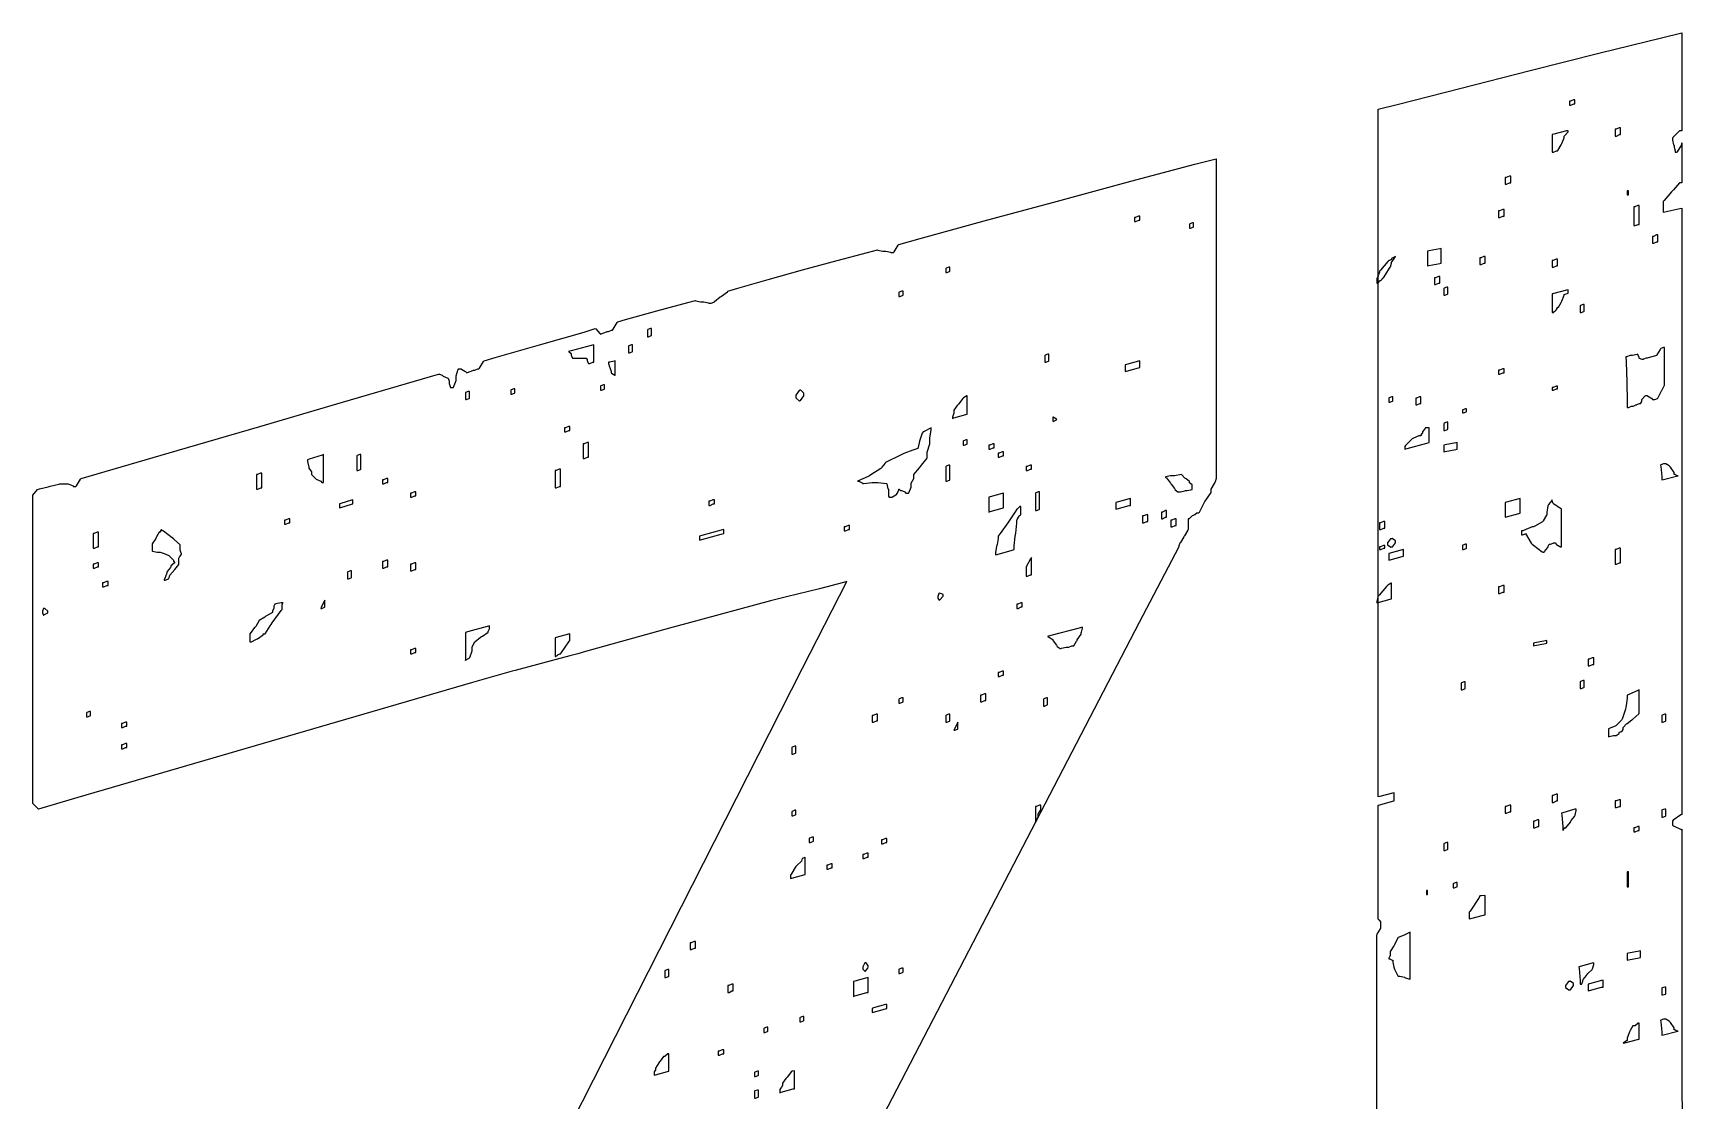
# Model space of a CAD drawing. Extents: x 44 to 313, y 66 to 291.
# Drawn here: x 192.86 to 236.35, y 253.45 to 281.59 of the extents above; entities that cross this region are included whole.
import ezdxf

# ---------------------------------------------------------------- set-up
doc = ezdxf.new("R2010")
doc.units = 0
doc.header["$MEASUREMENT"] = 0

msp = doc.modelspace()

# ---------------------------------------------------------------- linework, layer by layer
at = {"color": 40}
for points in [[(228.283, 250.059), (228.283, 255.873), (228.283, 257.81), (228.291, 257.828), (228.378, 257.97), (228.388, 257.987), (228.388, 258.005), (228.388, 258.045), (228.388, 258.057), (228.388, 258.084), (228.388, 258.144), (228.388, 258.163), (228.378, 258.163), (228.353, 258.197), (228.353, 258.197), (228.344, 258.197), (228.317, 258.225), (228.317, 258.233), (228.317, 258.608), (228.317, 259.733), (228.317, 260.857), (228.317, 261.232), (228.362, 261.241), (228.696, 261.33), (228.74, 261.338), (228.74, 261.392), (228.74, 261.51), (228.74, 261.549), (228.696, 261.541), (228.362, 261.454), (228.317, 261.444), (228.317, 265.978), (228.317, 276.177), (228.317, 279.576), (228.855, 279.713), (230.471, 280.125), (232.321, 280.596), (234.171, 281.061), (235.786, 281.457), (236.325, 281.587), (236.325, 281.266), (236.325, 280.3), (236.325, 279.334), (236.325, 279.011), (236.263, 279.011), (236.087, 278.828), (236.079, 278.801), (236.079, 278.757), (236.105, 278.642), (236.115, 278.624), (236.115, 278.58), (236.149, 278.481), (236.149, 278.448), (236.149, 278.448), (236.185, 278.448), (236.185, 278.448), (236.211, 278.457), (236.325, 278.635), (236.325, 278.694), (236.325, 278.43), (236.325, 277.835), (236.325, 277.636), (236.263, 277.636), (236.105, 277.452), (236.079, 277.424), (236.051, 277.398), (235.858, 277.169), (235.832, 277.143), (235.832, 277.099), (235.832, 276.999), (235.832, 276.967), (235.832, 276.94), (235.832, 276.881), (235.832, 276.86), (235.876, 276.87), (236.271, 276.958), (236.325, 276.967), (236.325, 272.971), (236.325, 263.983), (236.325, 260.985), (236.299, 260.977), (236.095, 260.836), (236.079, 260.809), (236.079, 260.783), (236.079, 260.724), (236.079, 260.703), (236.105, 260.686), (236.307, 260.588), (236.325, 260.597), (236.325, 260.266), (236.325, 259.271), (236.325, 258.129), (236.325, 256.986), (236.325, 255.99), (236.325, 255.658), (236.325, 255.532), (236.325, 255.156), (236.325, 254.502), (236.325, 254.283), (236.325, 253.675), (236.352, 252.078)], [(201.541, 241.97), (213.148, 264.84), (214.313, 267.123), (214.224, 267.097), (213.597, 266.934), (212.724, 266.718), (212.513, 266.664), (212.301, 266.612), (210.096, 266.021), (209.867, 265.958), (209.637, 265.898), (207.424, 265.281), (207.221, 265.219), (207.009, 265.166), (206.159, 264.936), (205.572, 264.778), (205.493, 264.76), (204.451, 264.461), (194.046, 261.434), (193.005, 261.126), (192.987, 261.136), (192.88, 261.25), (192.863, 261.268), (192.863, 262.278), (192.863, 265.307), (192.863, 268.337), (192.863, 269.346), (192.863, 269.399), (192.978, 269.55), (193.005, 269.558), (193.032, 269.568), (193.26, 269.62), (193.286, 269.628), (193.313, 269.638), (193.541, 269.69), (193.569, 269.699), (193.613, 269.699), (193.712, 269.699), (193.745, 269.699), (193.789, 269.699), (193.922, 269.646), (193.922, 269.628), (193.922, 269.628), (193.958, 269.628), (193.958, 269.628), (193.992, 269.628), (194.01, 269.646), (194.116, 269.823), (194.134, 269.839), (194.766, 270.024), (196.667, 270.578), (198.842, 271.216), (201.018, 271.855), (202.919, 272.408), (203.553, 272.591), (203.579, 272.591), (203.649, 272.566), (203.659, 272.557), (203.676, 272.539), (203.799, 272.485), (203.799, 272.485), (203.808, 272.485), (203.835, 272.407), (203.835, 272.38), (203.835, 272.346), (203.87, 272.238), (203.87, 272.238), (203.87, 272.238), (203.906, 272.238), (203.906, 272.238), (203.906, 272.238), (203.942, 272.238), (203.942, 272.238), (203.95, 272.248), (204.012, 272.426), (204.012, 272.485), (204.012, 272.547), (204.072, 272.725), (204.082, 272.733), (204.082, 272.733), (204.118, 272.733), (204.118, 272.733), (204.118, 272.733), (204.152, 272.733), (204.152, 272.733), (204.161, 272.725), (204.249, 272.671), (204.258, 272.661), (204.266, 272.661), (204.294, 272.627), (204.294, 272.627), (204.311, 272.637), (204.453, 272.689), (204.471, 272.697), (204.505, 272.697), (204.584, 272.733), (204.611, 272.733), (204.628, 272.751), (204.734, 272.927), (204.752, 272.944), (205.043, 273.032), (206.215, 273.368), (207.388, 273.703), (207.68, 273.792), (207.696, 273.783), (207.804, 273.667), (207.822, 273.649), (207.838, 273.659), (207.981, 273.711), (207.998, 273.72), (208.033, 273.72), (208.111, 273.756), (208.139, 273.756), (208.155, 273.774), (208.262, 273.95), (208.279, 273.968), (208.482, 274.03), (209.302, 274.264), (210.122, 274.479), (210.326, 274.531), (210.334, 274.523), (210.459, 274.497), (210.502, 274.497), (210.546, 274.497), (210.669, 274.471), (210.679, 274.461), (210.679, 274.461), (210.715, 274.461), (210.715, 274.461), (210.741, 274.461), (210.811, 274.489), (210.821, 274.497), (210.829, 274.507), (210.979, 274.629), (210.997, 274.638), (211.013, 274.647), (211.164, 274.762), (211.173, 274.778), (211.438, 274.855), (212.236, 275.084), (213.148, 275.339), (214.06, 275.588), (214.858, 275.802), (215.124, 275.872), (215.132, 275.864), (215.258, 275.836), (215.301, 275.836), (215.345, 275.836), (215.467, 275.812), (215.477, 275.802), (215.477, 275.802), (215.511, 275.802), (215.511, 275.802), (215.511, 275.802), (215.547, 275.802), (215.547, 275.802), (215.564, 275.82), (215.67, 275.996), (215.688, 276.013), (216.25, 276.167), (217.937, 276.63), (219.869, 277.157), (221.8, 277.676), (223.486, 278.124), (224.05, 278.271), (224.05, 277.223), (224.05, 274.074), (224.05, 270.925), (224.05, 269.875), (224.05, 269.84), (224.022, 269.752), (224.014, 269.735), (223.996, 269.708), (223.908, 269.558), (223.908, 269.558), (223.908, 269.47), (223.748, 269.241), (223.731, 269.205), (223.713, 269.171), (223.594, 268.923), (223.555, 268.923), (223.537, 268.923), (223.485, 268.887), (223.485, 268.887), (223.485, 268.879), (223.415, 268.853), (223.415, 268.853), (223.405, 268.844), (223.332, 268.781), (223.308, 268.781), (223.308, 268.71), (223.308, 268.554), (223.308, 268.5), (223.299, 268.482), (223.211, 268.333), (223.202, 268.323), (223.193, 268.306), (223.104, 268.157), (223.096, 268.147), (223.086, 268.139), (223.062, 268.066), (223.062, 268.041), (222.02, 266.04), (211.605, 245.984)]]:
    msp.add_lwpolyline(points, dxfattribs=at)
for points in [[(233.363, 279.683), (233.397, 279.683), (233.475, 279.717), (233.503, 279.717), (233.503, 279.745), (233.503, 279.804), (233.503, 279.823), (233.467, 279.823), (233.389, 279.789), (233.363, 279.789), (233.363, 279.762), (233.363, 279.703), (233.363, 279.683)], [(232.904, 278.448), (232.938, 278.448), (233.018, 278.482), (233.046, 278.482), (233.054, 278.492), (233.141, 278.642), (233.15, 278.658), (233.159, 278.676), (233.222, 278.822), (233.222, 278.871), (233.222, 278.871), (233.327, 278.977), (233.327, 279.011), (233.282, 279.003), (232.948, 278.916), (232.904, 278.907), (232.904, 278.792), (232.904, 278.535), (232.904, 278.448)], [(234.561, 278.871), (234.596, 278.871), (234.676, 278.907), (234.703, 278.907), (234.703, 278.951), (234.703, 279.05), (234.703, 279.083), (234.667, 279.083), (234.588, 279.047), (234.561, 279.047), (234.561, 279.003), (234.561, 278.904), (234.561, 278.871)], [(231.669, 277.6), (231.703, 277.6), (231.783, 277.636), (231.811, 277.636), (231.811, 277.68), (231.811, 277.779), (231.811, 277.813), (231.775, 277.813), (231.695, 277.777), (231.669, 277.777), (231.669, 277.732), (231.669, 277.633), (231.669, 277.6)], [(234.88, 277.319), (234.88, 277.319), (234.914, 277.319), (234.914, 277.319), (234.914, 277.345), (234.914, 277.405), (234.914, 277.424), (234.914, 277.424), (234.88, 277.424), (234.88, 277.424), (234.88, 277.398), (234.88, 277.34), (234.88, 277.319)], [(235.056, 276.508), (235.09, 276.508), (235.169, 276.542), (235.197, 276.542), (235.197, 276.666), (235.197, 276.944), (235.197, 277.037), (235.161, 277.037), (235.082, 277.001), (235.056, 277.001), (235.056, 276.878), (235.056, 276.601), (235.056, 276.508)], [(221.897, 276.614), (221.932, 276.614), (222.01, 276.648), (222.038, 276.648), (222.038, 276.675), (222.038, 276.735), (222.038, 276.754), (222.002, 276.754), (221.923, 276.718), (221.897, 276.718), (221.897, 276.692), (221.897, 276.634), (221.897, 276.614)], [(231.492, 276.718), (231.527, 276.718), (231.607, 276.754), (231.635, 276.754), (231.635, 276.798), (231.635, 276.897), (231.635, 276.931), (231.599, 276.931), (231.519, 276.895), (231.492, 276.895), (231.492, 276.85), (231.492, 276.751), (231.492, 276.718)], [(223.344, 276.437), (223.37, 276.437), (223.439, 276.463), (223.449, 276.472), (223.449, 276.499), (223.449, 276.558), (223.449, 276.578), (223.423, 276.578), (223.352, 276.552), (223.344, 276.542), (223.344, 276.516), (223.344, 276.458), (223.344, 276.437)], [(235.549, 276.049), (235.584, 276.049), (235.664, 276.085), (235.692, 276.085), (235.692, 276.129), (235.692, 276.228), (235.692, 276.261), (235.656, 276.261), (235.575, 276.225), (235.549, 276.225), (235.549, 276.181), (235.549, 276.082), (235.549, 276.049)], [(229.622, 275.449), (229.657, 275.459), (229.939, 275.511), (229.975, 275.519), (229.975, 275.617), (229.975, 275.836), (229.975, 275.908), (229.939, 275.9), (229.657, 275.846), (229.622, 275.836), (229.622, 275.74), (229.622, 275.522), (229.622, 275.449)], [(216.922, 275.273), (216.949, 275.273), (217.019, 275.299), (217.029, 275.307), (217.029, 275.335), (217.029, 275.394), (217.029, 275.413), (217.001, 275.413), (216.931, 275.389), (216.922, 275.379), (216.922, 275.353), (216.922, 275.293), (216.922, 275.273)], [(228.776, 275.696), (228.776, 275.696), (228.67, 275.644), (228.67, 275.626), (228.67, 275.617), (228.617, 275.59), (228.6, 275.59), (228.572, 275.564), (228.38, 275.335), (228.353, 275.307), (228.353, 275.281), (228.326, 275.212), (228.317, 275.203), (228.317, 275.176), (228.283, 275.117), (228.283, 275.096), (228.283, 275.07), (228.283, 275.011), (228.283, 274.99), (228.309, 274.99), (228.367, 275.06), (228.388, 275.06), (228.424, 275.096), (228.424, 275.106), (228.45, 275.131), (228.46, 275.131), (228.476, 275.159), (228.618, 275.387), (228.636, 275.413), (228.644, 275.423), (228.67, 275.522), (228.67, 275.555), (228.687, 275.565), (228.776, 275.696), (228.776, 275.696)], [(230.999, 275.483), (231.033, 275.483), (231.112, 275.519), (231.14, 275.519), (231.14, 275.564), (231.14, 275.663), (231.14, 275.696), (231.104, 275.696), (231.025, 275.66), (230.999, 275.66), (230.999, 275.616), (230.999, 275.517), (230.999, 275.483)], [(232.904, 275.413), (232.938, 275.413), (233.018, 275.449), (233.046, 275.449), (233.046, 275.493), (233.046, 275.592), (233.046, 275.626), (233.01, 275.626), (232.93, 275.59), (232.904, 275.59), (232.904, 275.546), (232.904, 275.446), (232.904, 275.413)], [(229.799, 274.954), (229.833, 274.954), (229.913, 274.99), (229.941, 274.99), (229.941, 275.034), (229.941, 275.134), (229.941, 275.167), (229.905, 275.167), (229.825, 275.131), (229.799, 275.131), (229.799, 275.087), (229.799, 274.987), (229.799, 274.954)], [(230.047, 274.673), (230.073, 274.673), (230.142, 274.7), (230.152, 274.708), (230.152, 274.752), (230.152, 274.851), (230.152, 274.884), (230.125, 274.884), (230.055, 274.859), (230.047, 274.85), (230.047, 274.806), (230.047, 274.706), (230.047, 274.673)], [(215.688, 274.638), (215.714, 274.638), (215.784, 274.665), (215.794, 274.673), (215.794, 274.7), (215.794, 274.759), (215.794, 274.778), (215.766, 274.778), (215.696, 274.753), (215.688, 274.744), (215.688, 274.718), (215.688, 274.658), (215.688, 274.638)], [(232.904, 274.215), (232.93, 274.215), (233, 274.277), (233.01, 274.285), (233.018, 274.294), (233.046, 274.34), (233.046, 274.355), (233.072, 274.355), (233.141, 274.479), (233.15, 274.497), (233.159, 274.515), (233.222, 274.673), (233.222, 274.673), (233.222, 274.691), (233.327, 274.731), (233.327, 274.744), (233.327, 274.762), (233.327, 274.802), (233.327, 274.814), (233.282, 274.806), (232.948, 274.718), (232.904, 274.708), (232.904, 274.585), (232.904, 274.308), (232.904, 274.215)], [(233.645, 274.215), (233.671, 274.215), (233.741, 274.241), (233.751, 274.249), (233.751, 274.293), (233.751, 274.392), (233.751, 274.425), (233.723, 274.425), (233.653, 274.4), (233.645, 274.391), (233.645, 274.347), (233.645, 274.248), (233.645, 274.215)], [(209.057, 273.579), (209.083, 273.579), (209.152, 273.607), (209.161, 273.615), (209.161, 273.659), (209.161, 273.758), (209.161, 273.792), (209.135, 273.792), (209.065, 273.765), (209.057, 273.756), (209.057, 273.711), (209.057, 273.612), (209.057, 273.579)], [(207.045, 273.12), (207.045, 273.094), (207.081, 273.014), (207.081, 273.014), (207.081, 273.014), (207.213, 273.014), (207.257, 273.014), (207.301, 273.014), (207.433, 273.014), (207.433, 273.014), (207.441, 273.014), (207.469, 272.98), (207.469, 272.98), (207.469, 272.954), (207.494, 272.883), (207.504, 272.874), (207.538, 272.874), (207.618, 272.91), (207.646, 272.91), (207.646, 273.024), (207.646, 273.281), (207.646, 273.367), (207.574, 273.351), (207.045, 273.208), (206.974, 273.19), (206.991, 273.182), (207.045, 273.137), (207.045, 273.12)], [(208.562, 273.156), (208.588, 273.156), (208.659, 273.182), (208.668, 273.19), (208.668, 273.235), (208.668, 273.334), (208.668, 273.367), (208.641, 273.367), (208.57, 273.342), (208.562, 273.333), (208.562, 273.288), (208.562, 273.189), (208.562, 273.156)], [(219.534, 272.91), (219.56, 272.91), (219.63, 272.936), (219.64, 272.944), (219.64, 272.988), (219.64, 273.087), (219.64, 273.12), (219.612, 273.12), (219.542, 273.096), (219.534, 273.086), (219.534, 273.042), (219.534, 272.942), (219.534, 272.91)], [(234.88, 271.709), (234.914, 271.709), (234.993, 271.745), (235.02, 271.745), (235.046, 271.745), (235.106, 271.779), (235.126, 271.779), (235.135, 271.789), (235.208, 271.815), (235.233, 271.815), (235.241, 271.825), (235.267, 271.87), (235.267, 271.885), (235.267, 271.921), (235.355, 272.019), (235.373, 272.028), (235.373, 272.028), (235.409, 272.028), (235.409, 272.028), (235.417, 272.019), (235.505, 271.966), (235.515, 271.956), (235.523, 271.956), (235.549, 271.921), (235.549, 271.921), (235.549, 271.921), (235.585, 271.921), (235.585, 271.921), (235.611, 271.921), (235.682, 271.948), (235.692, 271.956), (235.7, 271.974), (235.786, 272.151), (235.796, 272.168), (235.804, 272.178), (235.868, 272.303), (235.868, 272.344), (235.868, 272.583), (235.868, 273.119), (235.868, 273.297), (235.84, 273.297), (235.77, 273.272), (235.762, 273.262), (235.752, 273.244), (235.664, 273.104), (235.656, 273.086), (235.628, 273.078), (235.435, 273.024), (235.409, 273.014), (235.381, 273.014), (235.311, 272.989), (235.303, 272.98), (235.275, 272.98), (235.205, 273.006), (235.197, 273.014), (235.197, 273.042), (235.162, 273.101), (235.162, 273.12), (235.144, 273.112), (235.024, 273.086), (234.986, 273.086), (234.95, 273.086), (234.87, 273.05), (234.844, 273.05), (234.852, 272.918), (234.874, 272.38), (234.88, 271.877), (234.88, 271.709)], [(208.033, 272.91), (208.033, 272.875), (208.059, 272.785), (208.069, 272.767), (208.069, 272.767), (208.103, 272.663), (208.103, 272.627), (208.111, 272.619), (208.2, 272.566), (208.209, 272.557), (208.209, 272.655), (208.209, 272.872), (208.209, 272.944), (208.182, 272.936), (208.07, 272.91), (208.033, 272.91)], [(221.651, 272.661), (221.685, 272.671), (222.002, 272.759), (222.038, 272.767), (222.038, 272.812), (222.038, 272.911), (222.038, 272.944), (222.002, 272.936), (221.685, 272.848), (221.651, 272.838), (221.651, 272.794), (221.651, 272.694), (221.651, 272.661)], [(231.492, 272.591), (231.527, 272.591), (231.607, 272.627), (231.635, 272.627), (231.635, 272.655), (231.635, 272.714), (231.635, 272.733), (231.599, 272.733), (231.519, 272.697), (231.492, 272.697), (231.492, 272.671), (231.492, 272.612), (231.492, 272.591)], [(207.822, 272.168), (207.848, 272.168), (207.917, 272.196), (207.927, 272.204), (207.927, 272.23), (207.927, 272.289), (207.927, 272.308), (207.9, 272.308), (207.83, 272.284), (207.822, 272.274), (207.822, 272.248), (207.822, 272.189), (207.822, 272.168)], [(232.904, 272.168), (232.938, 272.168), (233.018, 272.204), (233.046, 272.204), (233.046, 272.222), (233.046, 272.262), (233.046, 272.274), (233.01, 272.274), (232.93, 272.238), (232.904, 272.238), (232.904, 272.222), (232.904, 272.182), (232.904, 272.168)], [(204.258, 271.921), (204.284, 271.921), (204.355, 271.948), (204.365, 271.956), (204.365, 272), (204.365, 272.099), (204.365, 272.132), (204.337, 272.132), (204.266, 272.107), (204.258, 272.098), (204.258, 272.054), (204.258, 271.955), (204.258, 271.921)], [(205.457, 272.062), (205.484, 272.062), (205.554, 272.089), (205.563, 272.098), (205.563, 272.125), (205.563, 272.185), (205.563, 272.204), (205.536, 272.204), (205.466, 272.178), (205.457, 272.168), (205.457, 272.142), (205.457, 272.083), (205.457, 272.062)], [(213.078, 272.168), (213.06, 272.16), (212.972, 272.034), (212.972, 271.992), (212.972, 271.966), (213.064, 271.88), (213.078, 271.885), (213.094, 271.895), (213.184, 272.021), (213.184, 272.062), (213.184, 272.089), (213.104, 272.168), (213.078, 272.168)], [(217.381, 271.956), (217.372, 271.948), (217.257, 271.797), (217.241, 271.779), (217.223, 271.763), (217.135, 271.643), (217.135, 271.603), (217.135, 271.559), (217.099, 271.46), (217.099, 271.427), (217.133, 271.436), (217.452, 271.525), (217.488, 271.533), (217.488, 271.657), (217.488, 271.935), (217.488, 272.028), (217.478, 272.019), (217.39, 271.966), (217.381, 271.956)], [(228.6, 271.851), (228.626, 271.851), (228.696, 271.877), (228.706, 271.885), (228.706, 271.913), (228.706, 271.972), (228.706, 271.992), (228.679, 271.992), (228.608, 271.966), (228.6, 271.956), (228.6, 271.93), (228.6, 271.872), (228.6, 271.851)], [(229.306, 271.779), (229.34, 271.779), (229.418, 271.815), (229.446, 271.815), (229.446, 271.859), (229.446, 271.959), (229.446, 271.992), (229.41, 271.992), (229.332, 271.956), (229.306, 271.956), (229.306, 271.912), (229.306, 271.812), (229.306, 271.779)], [(219.745, 271.356), (219.771, 271.356), (219.841, 271.384), (219.851, 271.392), (219.841, 271.402), (219.753, 271.454), (219.745, 271.463), (219.745, 271.436), (219.745, 271.377), (219.745, 271.356)], [(230.54, 271.569), (230.566, 271.569), (230.637, 271.595), (230.646, 271.603), (230.646, 271.621), (230.646, 271.662), (230.646, 271.675), (230.619, 271.675), (230.548, 271.648), (230.54, 271.639), (230.54, 271.622), (230.54, 271.582), (230.54, 271.569)], [(206.868, 271.074), (206.903, 271.074), (206.983, 271.11), (207.01, 271.11), (207.01, 271.137), (207.01, 271.196), (207.01, 271.216), (206.974, 271.216), (206.895, 271.18), (206.868, 271.18), (206.868, 271.154), (206.868, 271.095), (206.868, 271.074)], [(214.735, 269.699), (214.752, 269.708), (214.978, 269.735), (215.054, 269.735), (215.132, 269.735), (215.361, 269.708), (215.371, 269.699), (215.371, 269.699), (215.397, 269.568), (215.407, 269.558), (215.407, 269.514), (215.407, 269.415), (215.407, 269.382), (215.407, 269.373), (215.432, 269.346), (215.441, 269.346), (215.441, 269.346), (215.477, 269.346), (215.477, 269.346), (215.477, 269.346), (215.511, 269.346), (215.511, 269.346), (215.52, 269.355), (215.608, 269.408), (215.617, 269.416), (215.626, 269.416), (215.653, 269.47), (215.653, 269.486), (215.662, 269.496), (215.688, 269.543), (215.688, 269.558), (215.696, 269.558), (215.724, 269.522), (215.724, 269.522), (215.75, 269.522), (215.82, 269.496), (215.83, 269.486), (215.838, 269.486), (215.864, 269.452), (215.864, 269.452), (215.864, 269.452), (215.9, 269.452), (215.9, 269.452), (215.9, 269.452), (215.936, 269.452), (215.936, 269.452), (215.944, 269.462), (216.006, 269.613), (216.006, 269.663), (216.006, 269.717), (216.076, 269.837), (216.076, 269.875), (216.076, 269.947), (216.225, 270.123), (216.253, 270.158), (216.279, 270.193), (216.429, 270.379), (216.429, 270.44), (216.429, 270.538), (216.499, 270.756), (216.499, 270.827), (216.499, 270.915), (216.535, 271.114), (216.535, 271.18), (216.517, 271.172), (216.349, 271.084), (216.323, 271.074), (216.295, 271.04), (216.225, 270.823), (216.191, 270.661), (216.183, 270.651), (216.183, 270.636), (216.049, 270.59), (215.812, 270.502), (215.76, 270.474), (215.706, 270.448), (215.353, 270.273), (215.335, 270.264), (215.325, 270.246), (215.239, 270.14), (215.23, 270.122), (215.212, 270.105), (214.946, 269.937), (214.912, 269.911), (214.876, 269.893), (214.595, 269.769), (214.595, 269.769), (214.629, 269.769), (214.735, 269.717), (214.735, 269.699)], [(229.588, 271.18), (229.561, 271.18), (229.482, 271.075), (229.482, 271.04), (229.472, 271.031), (229.446, 270.986), (229.446, 270.969), (229.392, 270.969), (229.252, 270.907), (229.235, 270.897), (229.217, 270.889), (229.04, 270.714), (229.023, 270.687), (229.023, 270.67), (229.023, 270.63), (229.023, 270.617), (229.084, 270.634), (229.596, 270.775), (229.658, 270.793), (229.658, 270.891), (229.658, 271.108), (229.658, 271.18), (229.64, 271.18), (229.6, 271.18), (229.588, 271.18)], [(230.047, 271.11), (230.073, 271.11), (230.142, 271.137), (230.152, 271.146), (230.152, 271.19), (230.152, 271.289), (230.152, 271.322), (230.125, 271.322), (230.055, 271.296), (230.047, 271.286), (230.047, 271.242), (230.047, 271.143), (230.047, 271.11)], [(207.363, 270.368), (207.397, 270.368), (207.476, 270.404), (207.504, 270.404), (207.504, 270.502), (207.504, 270.721), (207.504, 270.793), (207.468, 270.793), (207.389, 270.757), (207.363, 270.757), (207.363, 270.661), (207.363, 270.441), (207.363, 270.368)], [(217.381, 270.721), (217.407, 270.721), (217.478, 270.749), (217.488, 270.757), (217.488, 270.784), (217.488, 270.844), (217.488, 270.863), (217.46, 270.863), (217.39, 270.837), (217.381, 270.827), (217.381, 270.801), (217.381, 270.742), (217.381, 270.721)], [(218.053, 270.617), (218.087, 270.617), (218.166, 270.651), (218.193, 270.651), (218.193, 270.678), (218.193, 270.738), (218.193, 270.757), (218.157, 270.757), (218.079, 270.721), (218.053, 270.721), (218.053, 270.695), (218.053, 270.637), (218.053, 270.617)], [(218.299, 270.404), (218.333, 270.404), (218.412, 270.44), (218.44, 270.44), (218.44, 270.466), (218.44, 270.526), (218.44, 270.545), (218.404, 270.545), (218.325, 270.51), (218.299, 270.51), (218.299, 270.484), (218.299, 270.425), (218.299, 270.404)], [(230.047, 270.545), (230.081, 270.554), (230.364, 270.608), (230.4, 270.617), (230.4, 270.661), (230.4, 270.76), (230.4, 270.793), (230.364, 270.784), (230.081, 270.731), (230.047, 270.721), (230.047, 270.677), (230.047, 270.578), (230.047, 270.545)], [(200.095, 270.334), (200.095, 270.29), (200.121, 270.176), (200.131, 270.158), (200.131, 270.113), (200.201, 270.014), (200.201, 269.981), (200.201, 269.947), (200.29, 269.857), (200.308, 269.839), (200.324, 269.823), (200.448, 269.769), (200.448, 269.769), (200.448, 269.769), (200.474, 269.735), (200.484, 269.735), (200.484, 269.735), (200.518, 269.735), (200.518, 269.735), (200.518, 269.921), (200.518, 270.337), (200.518, 270.474), (200.483, 270.458), (200.139, 270.352), (200.095, 270.334)], [(201.4, 270.051), (201.427, 270.051), (201.497, 270.079), (201.506, 270.087), (201.506, 270.185), (201.506, 270.403), (201.506, 270.474), (201.479, 270.474), (201.409, 270.45), (201.4, 270.44), (201.4, 270.343), (201.4, 270.124), (201.4, 270.051)], [(206.622, 269.592), (206.656, 269.592), (206.736, 269.628), (206.764, 269.628), (206.764, 269.744), (206.764, 270.002), (206.764, 270.087), (206.728, 270.087), (206.648, 270.051), (206.622, 270.051), (206.622, 269.937), (206.622, 269.679), (206.622, 269.592)], [(216.922, 269.769), (216.949, 269.769), (217.019, 269.796), (217.029, 269.805), (217.029, 269.903), (217.029, 270.12), (217.029, 270.192), (217.001, 270.192), (216.931, 270.167), (216.922, 270.158), (216.922, 270.061), (216.922, 269.842), (216.922, 269.769)], [(219.039, 270.051), (219.074, 270.051), (219.154, 270.087), (219.181, 270.087), (219.181, 270.113), (219.181, 270.173), (219.181, 270.192), (219.145, 270.192), (219.065, 270.158), (219.039, 270.158), (219.039, 270.131), (219.039, 270.072), (219.039, 270.051)], [(235.796, 269.805), (235.84, 269.814), (236.177, 269.903), (236.221, 269.911), (236.193, 269.911), (236.134, 269.945), (236.115, 269.945), (236.115, 269.999), (236.025, 270.141), (236.008, 270.158), (235.99, 270.176), (235.898, 270.228), (235.868, 270.228), (235.84, 270.228), (235.77, 270.202), (235.762, 270.192), (235.77, 270.158), (235.796, 269.893), (235.796, 269.805)], [(198.754, 269.558), (198.789, 269.558), (198.869, 269.592), (198.896, 269.592), (198.896, 269.69), (198.896, 269.91), (198.896, 269.981), (198.86, 269.981), (198.781, 269.945), (198.754, 269.945), (198.754, 269.849), (198.754, 269.631), (198.754, 269.558)], [(202.071, 269.699), (202.106, 269.699), (202.184, 269.735), (202.212, 269.735), (202.212, 269.761), (202.212, 269.82), (202.212, 269.839), (202.176, 269.839), (202.098, 269.805), (202.071, 269.805), (202.071, 269.779), (202.071, 269.719), (202.071, 269.699)], [(222.849, 269.699), (222.858, 269.69), (222.946, 269.576), (222.956, 269.558), (222.964, 269.54), (223.037, 269.486), (223.062, 269.486), (223.106, 269.486), (223.22, 269.514), (223.238, 269.522), (223.282, 269.522), (223.415, 269.55), (223.415, 269.558), (223.415, 269.584), (223.415, 269.644), (223.415, 269.663), (223.415, 269.673), (223.379, 269.7), (223.379, 269.699), (223.379, 269.699), (223.344, 269.726), (223.344, 269.735), (223.344, 269.761), (223.255, 269.831), (223.238, 269.839), (223.22, 269.849), (223.132, 269.945), (223.132, 269.945), (223.132, 269.945), (222.946, 269.911), (222.885, 269.911), (222.841, 269.911), (222.709, 269.885), (222.709, 269.875), (222.735, 269.858), (222.84, 269.717), (222.849, 269.699)], [(200.943, 269.063), (200.977, 269.073), (201.26, 269.161), (201.296, 269.169), (201.296, 269.197), (201.296, 269.256), (201.296, 269.276), (201.26, 269.267), (200.977, 269.179), (200.943, 269.169), (200.943, 269.143), (200.943, 269.084), (200.943, 269.063)], [(202.811, 269.346), (202.846, 269.346), (202.926, 269.382), (202.953, 269.382), (202.953, 269.408), (202.953, 269.467), (202.953, 269.486), (202.917, 269.486), (202.838, 269.452), (202.811, 269.452), (202.811, 269.426), (202.811, 269.367), (202.811, 269.346)], [(210.679, 269.133), (210.713, 269.133), (210.793, 269.169), (210.821, 269.169), (210.821, 269.197), (210.821, 269.256), (210.821, 269.276), (210.785, 269.276), (210.705, 269.24), (210.679, 269.24), (210.679, 269.214), (210.679, 269.154), (210.679, 269.133)], [(218.053, 268.957), (218.087, 268.967), (218.404, 269.055), (218.44, 269.063), (218.44, 269.161), (218.44, 269.38), (218.44, 269.452), (218.404, 269.444), (218.087, 269.355), (218.053, 269.346), (218.053, 269.25), (218.053, 269.03), (218.053, 268.957)], [(219.287, 268.993), (219.313, 268.993), (219.382, 269.021), (219.392, 269.029), (219.392, 269.143), (219.392, 269.401), (219.392, 269.486), (219.366, 269.486), (219.295, 269.462), (219.287, 269.452), (219.287, 269.338), (219.287, 269.08), (219.287, 268.993)], [(221.404, 269.029), (221.438, 269.039), (221.755, 269.125), (221.791, 269.133), (221.791, 269.178), (221.791, 269.277), (221.791, 269.31), (221.755, 269.302), (221.438, 269.215), (221.404, 269.205), (221.404, 269.161), (221.404, 269.062), (221.404, 269.029)], [(231.669, 268.817), (231.703, 268.826), (232.022, 268.914), (232.058, 268.923), (232.058, 269.021), (232.058, 269.238), (232.058, 269.31), (232.022, 269.302), (231.703, 269.215), (231.669, 269.205), (231.669, 269.109), (231.669, 268.89), (231.669, 268.817)], [(232.198, 268.394), (232.198, 268.394), (232.347, 268.139), (232.374, 268.111), (232.409, 268.085), (232.639, 267.909), (232.657, 267.899), (232.657, 267.899), (232.693, 267.899), (232.693, 267.899), (232.701, 267.917), (232.788, 268.024), (232.797, 268.041), (232.797, 268.059), (232.824, 268.111), (232.833, 268.111), (232.859, 268.111), (232.93, 268.139), (232.94, 268.147), (232.94, 268.147), (232.974, 268.147), (232.974, 268.147), (232.982, 268.147), (233.01, 268.111), (233.01, 268.111), (233.018, 268.103), (233.106, 268.05), (233.116, 268.041), (233.116, 268.041), (233.15, 268.041), (233.15, 268.041), (233.15, 268.289), (233.15, 268.844), (233.15, 269.029), (233.141, 269.039), (233.054, 269.091), (233.046, 269.099), (233.036, 269.109), (232.948, 269.161), (232.94, 269.169), (232.93, 269.179), (232.904, 269.252), (232.904, 269.276), (232.894, 269.259), (232.806, 269.151), (232.797, 269.133), (232.788, 269.117), (232.763, 268.945), (232.763, 268.887), (232.753, 268.87), (232.665, 268.728), (232.657, 268.71), (232.647, 268.702), (232.445, 268.58), (232.41, 268.57), (232.374, 268.562), (232.144, 268.473), (232.128, 268.464), (232.128, 268.464), (232.092, 268.464), (232.092, 268.464), (232.092, 268.438), (232.092, 268.379), (232.092, 268.358), (232.118, 268.358), (232.198, 268.385), (232.198, 268.394)], [(199.496, 268.64), (199.53, 268.64), (199.609, 268.676), (199.636, 268.676), (199.636, 268.702), (199.636, 268.762), (199.636, 268.781), (199.601, 268.781), (199.522, 268.746), (199.496, 268.746), (199.496, 268.72), (199.496, 268.661), (199.496, 268.64)], [(218.792, 269.029), (218.748, 268.958), (218.558, 268.676), (218.351, 268.394), (218.299, 268.323), (218.299, 268.261), (218.272, 268.103), (218.263, 268.075), (218.254, 268.059), (218.229, 267.886), (218.229, 267.829), (218.273, 267.838), (218.669, 267.953), (218.722, 267.971), (218.722, 268.068), (218.748, 268.314), (218.758, 268.358), (218.766, 268.402), (218.792, 268.661), (218.792, 268.746), (218.801, 268.756), (218.828, 268.801), (218.828, 268.817), (218.837, 268.817), (218.863, 268.853), (218.863, 268.853), (218.863, 268.862), (218.889, 268.887), (218.899, 268.887), (218.899, 268.941), (218.899, 269.06), (218.899, 269.099), (218.871, 269.099), (218.809, 269.039), (218.792, 269.029)], [(222.11, 268.676), (222.144, 268.676), (222.222, 268.71), (222.25, 268.71), (222.25, 268.755), (222.25, 268.854), (222.25, 268.887), (222.214, 268.887), (222.136, 268.853), (222.11, 268.853), (222.11, 268.809), (222.11, 268.709), (222.11, 268.676)], [(222.603, 268.781), (222.637, 268.781), (222.716, 268.817), (222.743, 268.817), (222.743, 268.861), (222.743, 268.96), (222.743, 268.993), (222.708, 268.993), (222.629, 268.957), (222.603, 268.957), (222.603, 268.913), (222.603, 268.814), (222.603, 268.781)], [(222.849, 268.57), (222.884, 268.57), (222.964, 268.604), (222.992, 268.604), (222.992, 268.648), (222.992, 268.748), (222.992, 268.781), (222.956, 268.781), (222.875, 268.746), (222.849, 268.746), (222.849, 268.702), (222.849, 268.603), (222.849, 268.57)], [(194.451, 268.005), (194.485, 268.005), (194.565, 268.041), (194.593, 268.041), (194.593, 268.139), (194.593, 268.356), (194.593, 268.428), (194.557, 268.428), (194.477, 268.394), (194.451, 268.394), (194.451, 268.297), (194.451, 268.078), (194.451, 268.005)], [(196.497, 267.512), (196.488, 267.495), (196.4, 267.388), (196.391, 267.37), (196.391, 267.343), (196.365, 267.275), (196.357, 267.265), (196.357, 267.239), (196.321, 267.179), (196.321, 267.159), (196.347, 267.159), (196.417, 267.185), (196.427, 267.193), (196.435, 267.193), (196.461, 267.247), (196.461, 267.265), (196.47, 267.291), (196.598, 267.442), (196.71, 267.574), (196.71, 267.618), (196.71, 267.644), (196.71, 267.703), (196.71, 267.722), (196.71, 267.74), (196.734, 267.794), (196.744, 267.794), (196.744, 267.794), (196.78, 267.848), (196.78, 267.865), (196.77, 267.874), (196.744, 267.947), (196.744, 267.971), (196.744, 267.988), (196.744, 268.029), (196.744, 268.041), (196.744, 268.095), (196.594, 268.225), (196.567, 268.252), (196.532, 268.279), (196.303, 268.456), (196.285, 268.464), (196.275, 268.464), (196.251, 268.5), (196.251, 268.5), (196.241, 268.491), (196.215, 268.444), (196.215, 268.428), (196.187, 268.428), (196.117, 268.306), (196.108, 268.288), (196.099, 268.261), (196.004, 268.122), (196.004, 268.075), (196.004, 268.059), (196.004, 268.019), (196.004, 268.005), (196.004, 267.988), (196.004, 267.948), (196.004, 267.935), (196.012, 267.927), (196.137, 267.899), (196.18, 267.899), (196.215, 267.899), (196.321, 267.865), (196.321, 267.865), (196.321, 267.865), (196.444, 267.812), (196.461, 267.794), (196.479, 267.776), (196.567, 267.684), (196.567, 267.652), (196.576, 267.652), (196.603, 267.618), (196.603, 267.618), (196.576, 267.6), (196.497, 267.534), (196.497, 267.512)], [(210.432, 268.217), (210.493, 268.235), (211.005, 268.377), (211.067, 268.394), (211.067, 268.421), (211.067, 268.48), (211.067, 268.5), (211.005, 268.482), (210.493, 268.341), (210.432, 268.323), (210.432, 268.297), (210.432, 268.238), (210.432, 268.217)], [(214.242, 268.464), (214.277, 268.464), (214.355, 268.5), (214.383, 268.5), (214.383, 268.526), (214.383, 268.585), (214.383, 268.604), (214.347, 268.604), (214.268, 268.57), (214.242, 268.57), (214.242, 268.544), (214.242, 268.485), (214.242, 268.464)], [(228.353, 268.5), (228.388, 268.5), (228.466, 268.534), (228.494, 268.534), (228.494, 268.578), (228.494, 268.677), (228.494, 268.71), (228.458, 268.71), (228.38, 268.676), (228.353, 268.676), (228.353, 268.632), (228.353, 268.533), (228.353, 268.5)], [(228.353, 267.971), (228.388, 267.971), (228.466, 268.005), (228.494, 268.005), (228.494, 268.023), (228.494, 268.063), (228.494, 268.075), (228.458, 268.075), (228.38, 268.041), (228.353, 268.041), (228.353, 268.024), (228.353, 267.971), (228.353, 267.971)], [(228.67, 268.252), (228.643, 268.252), (228.564, 268.147), (228.564, 268.111), (228.564, 268.095), (228.654, 268.034), (228.67, 268.041), (228.696, 268.041), (228.776, 268.147), (228.776, 268.181), (228.776, 268.199), (228.685, 268.26), (228.67, 268.252)], [(228.6, 267.688), (228.635, 267.698), (228.953, 267.786), (228.989, 267.794), (228.989, 267.838), (228.989, 267.938), (228.989, 267.971), (228.953, 267.962), (228.635, 267.874), (228.6, 267.865), (228.6, 267.82), (228.6, 267.721), (228.6, 267.688)], [(230.54, 267.971), (230.566, 267.971), (230.637, 267.997), (230.646, 268.005), (230.646, 268.032), (230.646, 268.092), (230.646, 268.111), (230.619, 268.111), (230.548, 268.085), (230.54, 268.075), (230.54, 268.049), (230.54, 267.991), (230.54, 267.971)], [(234.561, 267.582), (234.596, 267.582), (234.676, 267.618), (234.703, 267.618), (234.703, 267.716), (234.703, 267.933), (234.703, 268.005), (234.667, 268.005), (234.588, 267.971), (234.561, 267.971), (234.561, 267.874), (234.561, 267.655), (234.561, 267.582)], [(194.451, 267.476), (194.485, 267.476), (194.565, 267.512), (194.593, 267.512), (194.593, 267.539), (194.593, 267.599), (194.593, 267.618), (194.557, 267.618), (194.477, 267.582), (194.451, 267.582), (194.451, 267.556), (194.451, 267.497), (194.451, 267.476)], [(202.071, 267.476), (202.106, 267.476), (202.184, 267.512), (202.212, 267.512), (202.212, 267.556), (202.212, 267.655), (202.212, 267.688), (202.176, 267.688), (202.098, 267.652), (202.071, 267.652), (202.071, 267.608), (202.071, 267.509), (202.071, 267.476)], [(202.811, 267.406), (202.846, 267.406), (202.926, 267.442), (202.953, 267.442), (202.953, 267.486), (202.953, 267.585), (202.953, 267.618), (202.917, 267.618), (202.838, 267.582), (202.811, 267.582), (202.811, 267.538), (202.811, 267.439), (202.811, 267.406)], [(219.181, 267.758), (219.154, 267.724), (219.039, 267.513), (219.039, 267.442), (219.039, 267.397), (219.039, 267.298), (219.039, 267.265), (219.074, 267.265), (219.154, 267.299), (219.181, 267.299), (219.181, 267.415), (219.181, 267.673), (219.181, 267.758)], [(194.697, 266.983), (194.732, 266.983), (194.812, 267.017), (194.84, 267.017), (194.84, 267.045), (194.84, 267.104), (194.84, 267.123), (194.804, 267.123), (194.724, 267.089), (194.697, 267.089), (194.697, 267.062), (194.697, 267.003), (194.697, 266.983)], [(201.154, 267.193), (201.18, 267.193), (201.25, 267.221), (201.26, 267.229), (201.26, 267.273), (201.26, 267.372), (201.26, 267.406), (201.232, 267.406), (201.162, 267.379), (201.154, 267.37), (201.154, 267.325), (201.154, 267.226), (201.154, 267.193)], [(228.67, 267.089), (228.661, 267.08), (228.572, 267.027), (228.564, 267.017), (228.538, 266.991), (228.344, 266.762), (228.317, 266.736), (228.308, 266.718), (228.283, 266.599), (228.283, 266.56), (228.317, 266.569), (228.635, 266.656), (228.67, 266.664), (228.67, 266.77), (228.67, 267.01), (228.67, 267.089)], [(200.448, 266.417), (200.474, 266.417), (200.545, 266.445), (200.554, 266.453), (200.554, 266.498), (200.554, 266.597), (200.554, 266.63), (200.545, 266.613), (200.456, 266.445), (200.448, 266.417)], [(216.746, 266.806), (216.736, 266.806), (216.712, 266.728), (216.712, 266.7), (216.712, 266.683), (216.746, 266.63), (216.746, 266.63), (216.764, 266.639), (216.852, 266.738), (216.852, 266.77), (216.852, 266.78), (216.764, 266.816), (216.746, 266.806)], [(231.492, 266.806), (231.527, 266.806), (231.607, 266.84), (231.635, 266.84), (231.635, 266.885), (231.635, 266.984), (231.635, 267.017), (231.599, 267.017), (231.519, 266.983), (231.492, 266.983), (231.492, 266.938), (231.492, 266.839), (231.492, 266.806)], [(193.146, 266.417), (193.136, 266.417), (193.11, 266.339), (193.11, 266.311), (193.11, 266.295), (193.136, 266.241), (193.146, 266.241), (193.162, 266.251), (193.252, 266.296), (193.252, 266.311), (193.252, 266.339), (193.172, 266.417), (193.146, 266.417)], [(199.249, 266.524), (199.239, 266.524), (199.213, 266.471), (199.213, 266.453), (199.213, 266.419), (199.179, 266.339), (199.179, 266.311), (199.179, 266.311), (199.019, 266.224), (199.003, 266.207), (198.975, 266.189), (198.826, 266.101), (198.826, 266.101), (198.826, 266.101), (198.737, 265.942), (198.72, 265.924), (198.702, 265.908), (198.586, 265.757), (198.578, 265.748), (198.578, 265.695), (198.578, 265.576), (198.578, 265.535), (198.622, 265.535), (198.737, 265.598), (198.754, 265.606), (198.781, 265.616), (198.931, 265.715), (198.931, 265.748), (198.983, 265.748), (199.116, 265.96), (199.143, 265.994), (199.169, 266.039), (199.408, 266.357), (199.426, 266.383), (199.426, 266.409), (199.426, 266.469), (199.426, 266.488), (199.426, 266.506), (199.45, 266.56), (199.46, 266.56), (199.406, 266.56), (199.266, 266.533), (199.249, 266.524)], [(218.792, 266.417), (218.827, 266.417), (218.907, 266.453), (218.935, 266.453), (218.935, 266.481), (218.935, 266.54), (218.935, 266.56), (218.899, 266.56), (218.819, 266.524), (218.792, 266.524), (218.792, 266.498), (218.792, 266.438), (218.792, 266.417)], [(204.258, 265.042), (204.266, 265.052), (204.355, 265.104), (204.365, 265.113), (204.373, 265.122), (204.435, 265.3), (204.435, 265.359), (204.435, 265.403), (204.505, 265.535), (204.505, 265.535), (204.505, 265.535), (204.654, 265.66), (204.681, 265.678), (204.707, 265.687), (204.858, 265.786), (204.858, 265.818), (204.866, 265.828), (204.894, 265.873), (204.894, 265.888), (204.894, 265.906), (204.894, 265.946), (204.894, 265.958), (204.832, 265.942), (204.319, 265.8), (204.258, 265.782), (204.258, 265.598), (204.258, 265.181), (204.258, 265.042)], [(206.622, 265.148), (206.638, 265.148), (206.692, 265.183), (206.692, 265.183), (206.692, 265.193), (206.746, 265.219), (206.764, 265.219), (206.79, 265.254), (206.983, 265.537), (207.01, 265.571), (207.01, 265.616), (207.01, 265.715), (207.01, 265.748), (206.974, 265.739), (206.656, 265.651), (206.622, 265.642), (206.622, 265.519), (206.622, 265.242), (206.622, 265.148)], [(219.745, 265.571), (219.753, 265.563), (219.841, 265.447), (219.851, 265.429), (219.859, 265.413), (219.932, 265.359), (219.957, 265.359), (219.974, 265.369), (220.093, 265.395), (220.133, 265.395), (220.168, 265.395), (220.246, 265.429), (220.274, 265.429), (220.3, 265.429), (220.37, 265.555), (220.38, 265.571), (220.388, 265.589), (220.486, 265.734), (220.486, 265.782), (220.494, 265.792), (220.522, 265.891), (220.522, 265.924), (220.434, 265.898), (219.692, 265.704), (219.604, 265.678), (219.63, 265.669), (219.745, 265.596), (219.745, 265.571)], [(202.811, 265.219), (202.846, 265.219), (202.926, 265.253), (202.953, 265.253), (202.953, 265.281), (202.953, 265.34), (202.953, 265.359), (202.917, 265.359), (202.838, 265.325), (202.811, 265.325), (202.811, 265.298), (202.811, 265.239), (202.811, 265.219)], [(232.41, 265.429), (232.445, 265.439), (232.727, 265.493), (232.763, 265.501), (232.763, 265.519), (232.763, 265.559), (232.763, 265.571), (232.727, 265.563), (232.445, 265.511), (232.41, 265.501), (232.41, 265.483), (232.41, 265.429), (232.41, 265.429)], [(233.856, 264.9), (233.89, 264.9), (233.97, 264.936), (233.998, 264.936), (233.998, 264.98), (233.998, 265.079), (233.998, 265.113), (233.962, 265.113), (233.882, 265.077), (233.856, 265.077), (233.856, 265.032), (233.856, 264.933), (233.856, 264.9)], [(218.299, 264.619), (218.333, 264.619), (218.412, 264.654), (218.44, 264.654), (218.44, 264.681), (218.44, 264.74), (218.44, 264.76), (218.404, 264.76), (218.325, 264.724), (218.299, 264.724), (218.299, 264.698), (218.299, 264.64), (218.299, 264.619)], [(230.504, 264.267), (230.531, 264.267), (230.601, 264.293), (230.61, 264.301), (230.61, 264.345), (230.61, 264.444), (230.61, 264.477), (230.583, 264.477), (230.513, 264.452), (230.504, 264.443), (230.504, 264.399), (230.504, 264.299), (230.504, 264.267)], [(233.645, 264.301), (233.671, 264.301), (233.741, 264.328), (233.751, 264.337), (233.751, 264.381), (233.751, 264.48), (233.751, 264.513), (233.723, 264.513), (233.653, 264.487), (233.645, 264.477), (233.645, 264.433), (233.645, 264.334), (233.645, 264.301)], [(215.688, 263.914), (215.714, 263.914), (215.784, 263.94), (215.794, 263.948), (215.794, 263.975), (215.794, 264.035), (215.794, 264.054), (215.766, 264.054), (215.696, 264.028), (215.688, 264.018), (215.688, 263.992), (215.688, 263.934), (215.688, 263.914)], [(217.84, 263.948), (217.875, 263.948), (217.953, 263.984), (217.981, 263.984), (217.981, 264.028), (217.981, 264.127), (217.981, 264.16), (217.945, 264.16), (217.866, 264.124), (217.84, 264.124), (217.84, 264.08), (217.84, 263.981), (217.84, 263.948)], [(219.498, 263.842), (219.524, 263.842), (219.595, 263.87), (219.604, 263.878), (219.604, 263.922), (219.604, 264.021), (219.604, 264.054), (219.577, 264.054), (219.506, 264.028), (219.498, 264.018), (219.498, 263.974), (219.498, 263.875), (219.498, 263.842)], [(234.88, 264.124), (234.88, 264.046), (234.852, 263.852), (234.844, 263.808), (234.834, 263.763), (234.746, 263.499), (234.738, 263.489), (234.728, 263.473), (234.579, 263.323), (234.561, 263.313), (234.535, 263.305), (234.385, 263.242), (234.385, 263.242), (234.385, 263.19), (234.385, 263.072), (234.385, 263.032), (234.403, 263.041), (234.521, 263.066), (234.561, 263.066), (234.588, 263.066), (234.667, 263.12), (234.667, 263.136), (234.667, 263.146), (234.72, 263.172), (234.738, 263.172), (234.746, 263.182), (234.774, 263.227), (234.774, 263.242), (234.774, 263.278), (234.862, 263.376), (234.88, 263.385), (234.88, 263.385), (235.002, 263.481), (235.02, 263.489), (235.029, 263.499), (235.187, 263.639), (235.197, 263.665), (235.197, 263.816), (235.197, 264.155), (235.197, 264.267), (235.161, 264.249), (234.906, 264.134), (234.88, 264.124)], [(194.274, 263.561), (194.3, 263.561), (194.371, 263.587), (194.381, 263.595), (194.381, 263.623), (194.381, 263.682), (194.381, 263.701), (194.353, 263.701), (194.283, 263.675), (194.274, 263.665), (194.274, 263.639), (194.274, 263.581), (194.274, 263.561)], [(214.982, 263.419), (215.017, 263.419), (215.097, 263.455), (215.124, 263.455), (215.124, 263.499), (215.124, 263.598), (215.124, 263.631), (215.088, 263.631), (215.009, 263.595), (214.982, 263.595), (214.982, 263.551), (214.982, 263.452), (214.982, 263.419)], [(216.922, 263.419), (216.949, 263.419), (217.019, 263.446), (217.029, 263.455), (217.029, 263.499), (217.029, 263.598), (217.029, 263.631), (217.001, 263.631), (216.931, 263.605), (216.922, 263.595), (216.922, 263.551), (216.922, 263.452), (216.922, 263.419)], [(235.796, 263.419), (235.822, 263.419), (235.893, 263.446), (235.902, 263.455), (235.902, 263.499), (235.902, 263.598), (235.902, 263.631), (235.875, 263.631), (235.804, 263.605), (235.796, 263.595), (235.796, 263.551), (235.796, 263.452), (235.796, 263.419)], [(195.192, 263.278), (195.227, 263.278), (195.305, 263.313), (195.333, 263.313), (195.333, 263.34), (195.333, 263.4), (195.333, 263.419), (195.297, 263.419), (195.218, 263.385), (195.192, 263.385), (195.192, 263.358), (195.192, 263.299), (195.192, 263.278)], [(217.135, 263.208), (217.161, 263.208), (217.231, 263.234), (217.241, 263.242), (217.241, 263.287), (217.241, 263.386), (217.241, 263.419), (217.231, 263.393), (217.143, 263.226), (217.135, 263.208)], [(195.192, 262.713), (195.227, 262.713), (195.305, 262.749), (195.333, 262.749), (195.333, 262.777), (195.333, 262.836), (195.333, 262.855), (195.297, 262.855), (195.218, 262.819), (195.192, 262.819), (195.192, 262.793), (195.192, 262.734), (195.192, 262.713)], [(212.865, 262.573), (212.892, 262.573), (212.962, 262.599), (212.972, 262.607), (212.972, 262.651), (212.972, 262.751), (212.972, 262.783), (212.944, 262.783), (212.874, 262.759), (212.865, 262.749), (212.865, 262.705), (212.865, 262.606), (212.865, 262.573)], [(232.904, 261.302), (232.938, 261.302), (233.018, 261.338), (233.046, 261.338), (233.046, 261.382), (233.046, 261.481), (233.046, 261.515), (233.01, 261.515), (232.93, 261.479), (232.904, 261.479), (232.904, 261.434), (232.904, 261.335), (232.904, 261.302)], [(234.561, 261.162), (234.596, 261.162), (234.676, 261.196), (234.703, 261.196), (234.703, 261.24), (234.703, 261.34), (234.703, 261.372), (234.667, 261.372), (234.588, 261.338), (234.561, 261.338), (234.561, 261.294), (234.561, 261.195), (234.561, 261.162)], [(212.865, 260.949), (212.892, 260.949), (212.962, 260.977), (212.972, 260.985), (212.972, 261.013), (212.972, 261.072), (212.972, 261.092), (212.944, 261.092), (212.874, 261.065), (212.865, 261.056), (212.865, 261.029), (212.865, 260.97), (212.865, 260.949)], [(219.287, 260.773), (219.295, 260.783), (219.322, 260.828), (219.322, 260.843), (219.322, 260.861), (219.358, 260.902), (219.358, 260.915), (219.358, 260.933), (219.358, 260.973), (219.358, 260.985), (219.358, 261.003), (219.382, 261.056), (219.392, 261.056), (219.392, 261.056), (219.428, 261.109), (219.428, 261.126), (219.428, 261.153), (219.428, 261.213), (219.428, 261.232), (219.392, 261.232), (219.313, 261.196), (219.287, 261.196), (219.287, 261.092), (219.287, 260.853), (219.287, 260.773)], [(231.669, 261.02), (231.703, 261.02), (231.783, 261.056), (231.811, 261.056), (231.811, 261.1), (231.811, 261.199), (231.811, 261.232), (231.775, 261.232), (231.695, 261.196), (231.669, 261.196), (231.669, 261.152), (231.669, 261.053), (231.669, 261.02)], [(233.186, 260.562), (233.194, 260.572), (233.222, 260.617), (233.222, 260.633), (233.266, 260.633), (233.389, 260.783), (233.398, 260.809), (233.407, 260.827), (233.493, 260.933), (233.503, 260.949), (233.511, 260.967), (233.539, 261.087), (233.539, 261.126), (233.503, 261.118), (233.185, 261.029), (233.15, 261.02), (233.159, 260.967), (233.186, 260.664), (233.186, 260.562)], [(235.796, 260.915), (235.822, 260.915), (235.893, 260.941), (235.902, 260.949), (235.902, 260.993), (235.902, 261.093), (235.902, 261.126), (235.875, 261.126), (235.804, 261.101), (235.796, 261.092), (235.796, 261.047), (235.796, 260.948), (235.796, 260.915)], [(232.41, 260.633), (232.445, 260.633), (232.523, 260.667), (232.551, 260.667), (232.551, 260.711), (232.551, 260.81), (232.551, 260.843), (232.515, 260.843), (232.436, 260.809), (232.41, 260.809), (232.41, 260.765), (232.41, 260.666), (232.41, 260.633)], [(235.056, 260.526), (235.09, 260.526), (235.169, 260.562), (235.197, 260.562), (235.197, 260.588), (235.197, 260.648), (235.197, 260.667), (235.161, 260.667), (235.082, 260.633), (235.056, 260.633), (235.056, 260.606), (235.056, 260.547), (235.056, 260.526)], [(213.324, 260.244), (213.35, 260.244), (213.421, 260.271), (213.431, 260.28), (213.431, 260.307), (213.431, 260.367), (213.431, 260.386), (213.403, 260.386), (213.333, 260.36), (213.324, 260.35), (213.324, 260.324), (213.324, 260.265), (213.324, 260.244)], [(215.23, 260.21), (215.265, 260.21), (215.343, 260.244), (215.371, 260.244), (215.371, 260.271), (215.371, 260.331), (215.371, 260.35), (215.335, 260.35), (215.257, 260.314), (215.23, 260.314), (215.23, 260.288), (215.23, 260.23), (215.23, 260.21)], [(230.047, 260.033), (230.073, 260.033), (230.142, 260.059), (230.152, 260.067), (230.152, 260.112), (230.152, 260.211), (230.152, 260.244), (230.125, 260.244), (230.055, 260.219), (230.047, 260.21), (230.047, 260.165), (230.047, 260.066), (230.047, 260.033)], [(213.148, 259.821), (213.138, 259.821), (213.114, 259.751), (213.114, 259.751), (213.114, 259.751), (212.988, 259.626), (212.972, 259.608), (212.954, 259.582), (212.865, 259.432), (212.865, 259.432), (212.865, 259.432), (212.831, 259.38), (212.831, 259.362), (212.831, 259.345), (212.831, 259.305), (212.831, 259.292), (212.865, 259.301), (213.183, 259.389), (213.218, 259.398), (213.218, 259.514), (213.218, 259.771), (213.218, 259.857), (213.209, 259.848), (213.148, 259.821), (213.148, 259.821)], [(213.783, 259.538), (213.818, 259.538), (213.896, 259.574), (213.924, 259.574), (213.924, 259.602), (213.924, 259.661), (213.924, 259.68), (213.888, 259.68), (213.809, 259.644), (213.783, 259.644), (213.783, 259.618), (213.783, 259.559), (213.783, 259.538)], [(214.735, 259.821), (214.77, 259.821), (214.85, 259.857), (214.878, 259.857), (214.878, 259.883), (214.878, 259.942), (214.878, 259.961), (214.842, 259.961), (214.762, 259.927), (214.735, 259.927), (214.735, 259.901), (214.735, 259.842), (214.735, 259.821)], [(234.88, 259.079), (234.88, 259.079), (234.914, 259.079), (234.914, 259.079), (234.914, 259.177), (234.914, 259.396), (234.914, 259.468), (234.914, 259.468), (234.88, 259.468), (234.88, 259.468), (234.88, 259.372), (234.88, 259.152), (234.88, 259.079)], [(229.588, 258.869), (229.588, 258.869), (229.622, 258.869), (229.622, 258.869), (229.622, 258.896), (229.622, 258.955), (229.622, 258.975), (229.622, 258.975), (229.588, 258.975), (229.588, 258.975), (229.588, 258.948), (229.588, 258.889), (229.588, 258.869)], [(230.294, 259.045), (230.32, 259.045), (230.39, 259.071), (230.4, 259.079), (230.4, 259.107), (230.4, 259.166), (230.4, 259.185), (230.372, 259.185), (230.302, 259.161), (230.294, 259.151), (230.294, 259.125), (230.294, 259.066), (230.294, 259.045)], [(230.999, 258.833), (230.981, 258.789), (230.743, 258.437), (230.717, 258.41), (230.717, 258.366), (230.717, 258.266), (230.717, 258.233), (230.761, 258.243), (231.096, 258.331), (231.14, 258.34), (231.14, 258.463), (231.14, 258.741), (231.14, 258.833), (231.13, 258.843), (231.031, 258.833), (230.999, 258.833)], [(210.185, 257.422), (210.22, 257.422), (210.298, 257.458), (210.326, 257.458), (210.326, 257.502), (210.326, 257.601), (210.326, 257.634), (210.29, 257.634), (210.211, 257.598), (210.185, 257.598), (210.185, 257.554), (210.185, 257.455), (210.185, 257.422)], [(228.6, 257.175), (228.626, 257.175), (228.685, 257.139), (228.706, 257.139), (228.706, 257.087), (228.731, 256.956), (228.74, 256.928), (228.749, 256.902), (228.837, 256.726), (228.847, 256.716), (228.891, 256.716), (229.013, 256.691), (229.023, 256.682), (229.04, 256.673), (229.155, 256.638), (229.165, 256.646), (229.165, 256.8), (229.165, 257.263), (229.165, 257.726), (229.165, 257.881), (229.165, 257.881), (229.04, 257.82), (229.023, 257.81), (229.005, 257.802), (228.847, 257.74), (228.847, 257.74), (228.837, 257.732), (228.749, 257.546), (228.74, 257.528), (228.731, 257.52), (228.636, 257.367), (228.636, 257.315), (228.636, 257.299), (228.636, 257.259), (228.636, 257.245), (228.626, 257.245), (228.6, 257.193), (228.6, 257.175)], [(214.878, 256.963), (214.878, 256.99), (214.824, 257.069), (214.806, 257.069), (214.788, 257.069), (214.735, 256.964), (214.735, 256.928), (214.735, 256.906), (214.792, 256.84), (214.868, 256.93), (214.878, 256.963)], [(233.645, 256.505), (233.645, 256.505), (233.679, 256.505), (233.679, 256.505), (233.688, 256.515), (233.715, 256.587), (233.715, 256.61), (233.723, 256.628), (233.812, 256.735), (233.821, 256.752), (233.848, 256.788), (233.962, 256.892), (233.962, 256.892), (233.97, 256.91), (233.998, 257.03), (233.998, 257.069), (233.962, 257.061), (233.644, 256.973), (233.609, 256.963), (233.618, 256.919), (233.645, 256.609), (233.645, 256.505)], [(234.88, 257.139), (234.914, 257.149), (235.197, 257.203), (235.233, 257.211), (235.233, 257.255), (235.233, 257.354), (235.233, 257.387), (235.197, 257.379), (234.914, 257.325), (234.88, 257.315), (234.88, 257.271), (234.88, 257.172), (234.88, 257.139)], [(209.514, 256.682), (209.54, 256.682), (209.611, 256.708), (209.62, 256.716), (209.62, 256.76), (209.62, 256.859), (209.62, 256.892), (209.593, 256.892), (209.522, 256.868), (209.514, 256.858), (209.514, 256.814), (209.514, 256.715), (209.514, 256.682)], [(214.489, 256.187), (214.523, 256.197), (214.842, 256.285), (214.878, 256.293), (214.878, 256.391), (214.878, 256.61), (214.878, 256.682), (214.842, 256.673), (214.523, 256.585), (214.489, 256.576), (214.489, 256.479), (214.489, 256.26), (214.489, 256.187)], [(215.688, 256.786), (215.714, 256.786), (215.784, 256.814), (215.794, 256.822), (215.794, 256.85), (215.794, 256.909), (215.794, 256.928), (215.766, 256.928), (215.696, 256.902), (215.688, 256.892), (215.688, 256.866), (215.688, 256.807), (215.688, 256.786)], [(233.856, 256.329), (233.89, 256.339), (234.208, 256.425), (234.244, 256.433), (234.244, 256.478), (234.244, 256.577), (234.244, 256.61), (234.208, 256.602), (233.89, 256.515), (233.856, 256.505), (233.856, 256.461), (233.856, 256.362), (233.856, 256.329)], [(211.173, 256.293), (211.208, 256.293), (211.286, 256.329), (211.314, 256.329), (211.314, 256.373), (211.314, 256.472), (211.314, 256.505), (211.278, 256.505), (211.2, 256.469), (211.173, 256.469), (211.173, 256.425), (211.173, 256.326), (211.173, 256.293)], [(233.363, 256.576), (233.335, 256.576), (233.256, 256.469), (233.256, 256.433), (233.256, 256.417), (233.346, 256.357), (233.363, 256.363), (233.389, 256.363), (233.469, 256.471), (233.469, 256.505), (233.469, 256.523), (233.378, 256.584), (233.363, 256.576)], [(235.796, 256.223), (235.822, 256.223), (235.893, 256.249), (235.902, 256.257), (235.902, 256.301), (235.902, 256.401), (235.902, 256.433), (235.875, 256.433), (235.804, 256.409), (235.796, 256.399), (235.796, 256.355), (235.796, 256.256), (235.796, 256.223)], [(214.982, 255.764), (215.017, 255.773), (215.335, 255.862), (215.371, 255.87), (215.371, 255.898), (215.371, 255.957), (215.371, 255.976), (215.335, 255.968), (215.017, 255.88), (214.982, 255.87), (214.982, 255.844), (214.982, 255.785), (214.982, 255.764)], [(212.126, 255.235), (212.152, 255.235), (212.222, 255.262), (212.232, 255.271), (212.232, 255.297), (212.232, 255.356), (212.232, 255.375), (212.204, 255.375), (212.134, 255.35), (212.126, 255.341), (212.126, 255.315), (212.126, 255.256), (212.126, 255.235)], [(213.078, 255.517), (213.104, 255.517), (213.174, 255.543), (213.184, 255.552), (213.184, 255.579), (213.184, 255.639), (213.184, 255.658), (213.156, 255.658), (213.086, 255.633), (213.078, 255.623), (213.078, 255.597), (213.078, 255.538), (213.078, 255.517)], [(235.197, 255.481), (235.169, 255.481), (235.099, 255.421), (235.09, 255.411), (235.09, 255.411), (235.056, 255.411), (235.056, 255.411), (235.029, 255.411), (234.958, 255.288), (234.95, 255.271), (234.94, 255.253), (234.88, 255.081), (234.88, 255.022), (234.88, 255.022), (234.782, 254.962), (234.774, 254.952), (234.818, 254.962), (235.152, 255.05), (235.197, 255.058), (235.197, 255.165), (235.197, 255.403), (235.197, 255.481)], [(235.796, 255.165), (235.84, 255.174), (236.177, 255.262), (236.221, 255.271), (236.193, 255.271), (236.134, 255.305), (236.115, 255.305), (236.115, 255.359), (236.025, 255.501), (236.008, 255.517), (235.99, 255.535), (235.898, 255.588), (235.868, 255.588), (235.84, 255.588), (235.77, 255.561), (235.762, 255.552), (235.77, 255.517), (235.796, 255.253), (235.796, 255.165)], [(209.514, 254.599), (209.478, 254.599), (209.39, 254.477), (209.374, 254.459), (209.356, 254.433), (209.267, 254.294), (209.267, 254.247), (209.267, 254.247), (209.233, 254.194), (209.233, 254.176), (209.233, 254.16), (209.233, 254.12), (209.233, 254.106), (209.267, 254.116), (209.585, 254.204), (209.62, 254.212), (209.62, 254.327), (209.62, 254.584), (209.62, 254.67), (209.593, 254.67), (209.522, 254.609), (209.514, 254.599)], [(210.925, 254.635), (210.96, 254.635), (211.04, 254.67), (211.067, 254.67), (211.067, 254.697), (211.067, 254.757), (211.067, 254.776), (211.031, 254.776), (210.952, 254.742), (210.925, 254.742), (210.925, 254.715), (210.925, 254.656), (210.925, 254.635)], [(211.879, 254.07), (211.905, 254.07), (211.974, 254.098), (211.983, 254.106), (211.983, 254.134), (211.983, 254.193), (211.983, 254.212), (211.957, 254.212), (211.887, 254.186), (211.879, 254.176), (211.879, 254.15), (211.879, 254.091), (211.879, 254.07)], [(212.865, 254.212), (212.856, 254.204), (212.742, 254.054), (212.725, 254.036), (212.707, 254.018), (212.619, 253.899), (212.619, 253.86), (212.619, 253.842), (212.593, 253.788), (212.585, 253.788), (212.585, 253.788), (212.549, 253.735), (212.549, 253.717), (212.549, 253.701), (212.549, 253.661), (212.549, 253.647), (212.583, 253.657), (212.901, 253.745), (212.937, 253.753), (212.937, 253.869), (212.937, 254.127), (212.937, 254.212), (212.927, 254.222), (212.881, 254.212), (212.865, 254.212)], [(211.879, 253.507), (211.905, 253.507), (211.974, 253.533), (211.983, 253.541), (211.983, 253.585), (211.983, 253.684), (211.983, 253.717), (211.957, 253.717), (211.887, 253.693), (211.879, 253.683), (211.879, 253.639), (211.879, 253.54), (211.879, 253.507)]]:
    msp.add_lwpolyline(points, close=True, dxfattribs=at)

doc.saveas('drawing.dxf')
